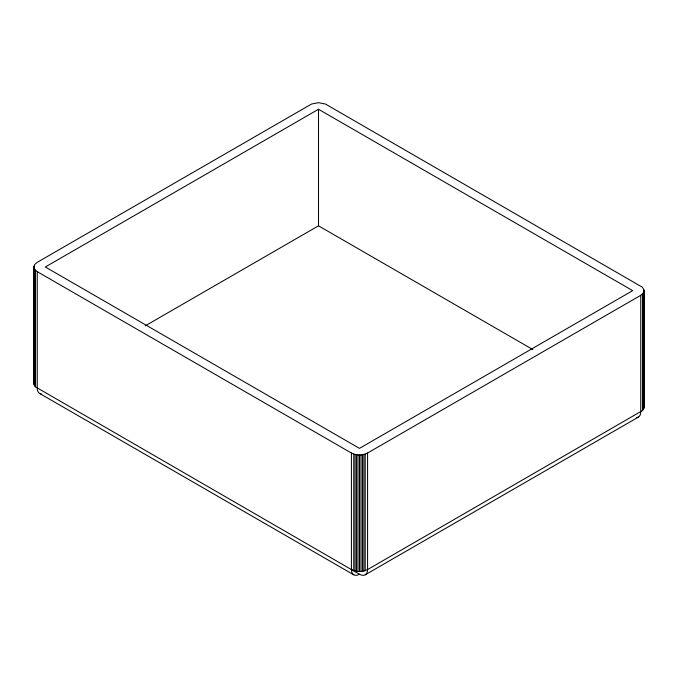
<?xml version="1.0" encoding="UTF-8"?>
<svg xmlns="http://www.w3.org/2000/svg" width="678" height="678" viewBox="0 0 678 678"><rect width="100%" height="100%" fill="white"/><g stroke="black" fill="none" stroke-linecap="round" stroke-linejoin="round"><path stroke-width="1.02" d="M33.9 266.988L34.773 264.462L37.248 262.318L311.558 104.031L318.507 102.666L325.457 104.031L642.566 287.345L644.1 290.642L644.1 407.207L642.566 410.504L367.569 569.588A11.424 6.594 60 0 1 359.493 574.249L35.434 386.841L33.9 383.545L33.9 266.988L34.773 269.505L37.248 271.649L351.416 453.031C356.365 455.616 362.611 455.616 367.569 453.031L640.752 295.311L643.227 293.167L644.1 290.642M33.9 383.545L34.29 381.833M318.507 109.26L45.324 266.988L359.493 448.37L632.676 290.642L318.507 109.26L318.507 225.816L532.84 349.56M145.245 325.847L318.507 225.816M365.205 574.817L638.388 417.097M351.416 453.031L351.416 569.588C356.365 572.181 362.611 572.181 367.569 569.588L367.569 453.031M39.612 393.435L353.78 574.817M643.71 405.495L644.1 407.207M643.998 289.786L643.998 408.063M643.71 292.354L643.71 408.91M643.227 293.167L643.227 409.724M642.566 293.938L642.566 410.504M640.752 295.311L640.752 411.868A11.424 6.594 60 0 1 636.718 417.606M365.205 454.082L365.205 570.639M363.866 454.463L363.866 571.02M362.45 454.735L362.45 571.3M360.984 454.904L360.984 571.461M359.493 454.963L359.493 571.52M358.001 454.904L358.001 571.461M356.535 454.735L356.535 571.3M355.119 454.463L355.119 571.02M353.78 454.082L353.78 570.639M37.248 271.649L37.248 388.206A11.424 6.594 -60 0 0 41.282 393.952M35.434 270.285L35.434 386.841M34.773 269.505L34.773 386.062M34.29 268.691L34.29 385.248M34.002 266.123L34.002 384.401M359.493 574.249A11.424 6.594 -60 0 1 351.416 569.588"/></g></svg>
